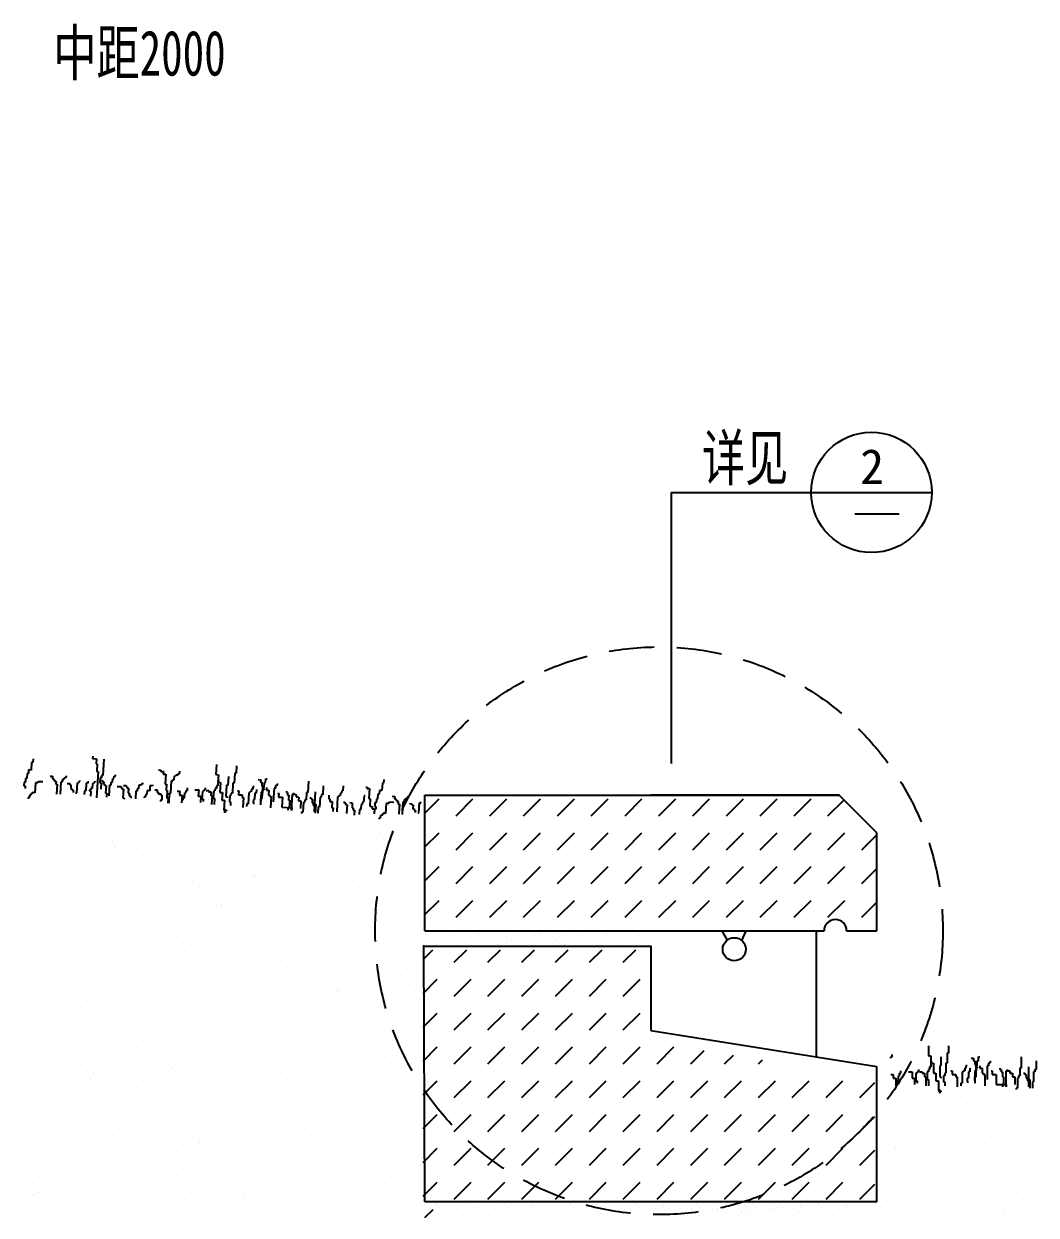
# Model space of a CAD drawing. Extents: x -1852 to 2348, y -1632 to 4031.
# Drawn here: x 686 to 1358, y 3022 to 3813 of the extents above; entities that cross this region are included whole.
import ezdxf

# ---------------------------------------------------------------- set-up
doc = ezdxf.new("R2010")
doc.units = 0
doc.header["$MEASUREMENT"] = 0
doc.linetypes.add('DASHED', pattern=[0.75, 0.5, -0.25])
doc.layers.get('0').update_dxf_attribs({"linetype": 'CONTINUOUS'})
for name, color, linetype in [('LEVEL', 2, 'CONTINUOUS'), ('STAIR', 140, 'CONTINUOUS'), ('TEXT', 41, 'CONTINUOUS'), ('TREE', 3, 'CONTINUOUS')]:
    doc.layers.add(name, color=color, linetype=linetype)
doc.styles.get("Standard").update_dxf_attribs({"font": 'simsun.ttf'})
doc.styles.add('STYLE1', font='simsun.ttf', dxfattribs={"width": 0.7})

msp = doc.modelspace()

# ---------------------------------------------------------------- hatches: boundary and pattern name
at = {"layer": 'STAIR'}
h = msp.add_hatch(dxfattribs=at)
h.set_pattern_fill('DASH', color=256, scale=5, angle=45, style=0)
h.set_pattern_definition([(45, (43315.042, -14740.508), (2e-15, 22.4506403), [15.875, -15.875])])
h.paths.add_polyline_path([(1217.53, 3211.02, -1), (1232.53, 3211.02), (1252.53, 3211.02), (1252.53, 3276.02), (1227.53, 3301.02), (1102.53, 3301.02), (952.53, 3301.02), (952.53, 3211.02)])
h = msp.add_hatch(dxfattribs=at)
h.set_pattern_fill('DASH', color=256, scale=5, angle=45, style=0)
h.set_pattern_definition([(45, (43313.8, -14747.95), (2e-15, 22.4506403), [15.875, -15.875])])
h.paths.add_polyline_path([(1101.28, 3137.46), (1101.28, 3198.51), (951.28, 3198.51), (951.28, 3023.58), (1251.28, 3023.58), (1251.28, 3113.58)])

# ---------------------------------------------------------------- linework, layer by layer
at = {"color": 40, "linetype": 'BYBLOCK'}
for p, q in [((1116.08, 3502), (1116.08, 3322.16)), ((1116.08, 3502), (1289.01, 3502)), ((1212.53, 3127.39), (1212.53, 3211.02))]:
    msp.add_line(p, q, dxfattribs=at)
at = {"layer": 'LEVEL'}
for p, q in [((1237.96, 3488), (1267.43, 3488)), ((952.53, 3301.02), (1227.53, 3301.02)), ((952.53, 3211.02), (952.53, 3301.02)), ((1227.53, 3301.02), (1102.53, 3301.02)), ((1252.53, 3276.02), (1227.53, 3301.02)), ((1252.53, 3211.02), (1252.53, 3276.02)), ((952.53, 3211.02), (1217.53, 3211.02)), ((1153.43, 3204.95), (1149.96, 3210.93)), ((1162.88, 3204.63), (1165.72, 3210.93)), ((1232.53, 3211.02), (1252.53, 3211.02)), ((952.53, 3031.02), (951.7, 3201.6)), ((952.53, 3200.95), (1102.53, 3200.95)), ((1102.59, 3200.98), (1102.53, 3144.9)), ((1102.53, 3144.9), (1252.53, 3121.02)), ((1252.53, 3031.02), (1252.53, 3121.02)), ((1252.53, 3031.02), (952.53, 3031.02))]:
    msp.add_line(p, q, dxfattribs=at)
at = {"layer": 'LEVEL', "linetype": 'DASHED', "ltscale": 60}
msp.add_circle((1107.92, 3211.08), 188.47, dxfattribs=at)
at = {"layer": 'LEVEL'}
msp.add_circle((1157.92, 3198.81), 7.67, dxfattribs=at)
msp.add_arc((1225.03, 3211.02), 7.5, 0, 180, dxfattribs=at)
at = {"layer": 'STAIR', "linetype": 'CONTINUOUS'}
for p, q in [((955.31, 3205.18), (955.31, 3205.18)), ((966.25, 3206.47), (966.25, 3206.47)), ((969.45, 3210.63), (969.45, 3210.63)), ((971.5, 3208.11), (971.5, 3208.11)), ((983.09, 3207.25), (983.09, 3207.25)), ((987.55, 3210), (987.55, 3210)), ((987.97, 3208.33), (987.97, 3208.33)), ((996, 3205.18), (996, 3205.18)), ((1006.94, 3206.47), (1006.94, 3206.47)), ((1009.79, 3205.18), (1009.79, 3205.18)), ((1010.14, 3210.63), (1010.14, 3210.63)), ((1012.19, 3208.11), (1012.19, 3208.11)), ((1020.74, 3206.47), (1020.74, 3206.47)), ((1023.79, 3207.25), (1023.79, 3207.25)), ((1023.93, 3210.63), (1023.93, 3210.63)), ((1025.98, 3208.11), (1025.98, 3208.11)), ((1028.24, 3210), (1028.24, 3210)), ((1028.67, 3208.33), (1028.67, 3208.33)), ((1037.58, 3207.25), (1037.58, 3207.25)), ((1040.14, 3205.18), (1040.14, 3205.18)), ((1042.04, 3210), (1042.04, 3210)), ((1042.46, 3208.33), (1042.46, 3208.33)), ((1051.08, 3206.47), (1051.08, 3206.47)), ((1054.28, 3210.63), (1054.28, 3210.63)), ((1056.33, 3208.11), (1056.33, 3208.11)), ((1067.93, 3207.25), (1067.93, 3207.25)), ((1072.39, 3210), (1072.39, 3210)), ((1072.81, 3208.33), (1072.81, 3208.33)), ((1078.76, 3205.18), (1078.76, 3205.18)), ((1089.71, 3206.47), (1089.71, 3206.47)), ((1092.9, 3210.63), (1092.9, 3210.63)), ((1094.95, 3208.11), (1094.95, 3208.11)), ((960.15, 3202.16), (960.15, 3202.16)), ((982.47, 3201.5), (982.47, 3201.5)), ((1000.84, 3202.16), (1000.84, 3202.16)), ((1014.64, 3202.16), (1014.64, 3202.16)), ((1023.16, 3201.5), (1023.16, 3201.5)), ((1036.96, 3201.5), (1036.96, 3201.5)), ((1044.98, 3202.16), (1044.98, 3202.16)), ((1067.3, 3201.5), (1067.3, 3201.5)), ((1083.61, 3202.16), (1083.61, 3202.16)), ((959.91, 3030.03), (959.91, 3030.03)), ((1006.12, 3030.03), (1006.12, 3030.03)), ((1048.88, 3030.03), (1048.88, 3030.03)), ((1092.34, 3030.03), (1092.34, 3030.03)), ((1133.03, 3030.03), (1133.03, 3030.03)), ((1146.82, 3030.03), (1146.82, 3030.03)), ((1169.89, 3030.03), (1169.89, 3030.03)), ((1183.69, 3030.03), (1183.69, 3030.03)), ((1214.04, 3030.03), (1214.04, 3030.03)), ((1252.66, 3030.03), (1252.66, 3030.03)), ((955.63, 3026.65), (955.63, 3026.65)), ((956.72, 3025.87), (956.72, 3025.87)), ((960.09, 3029.4), (960.09, 3029.4)), ((960.51, 3027.73), (960.51, 3027.73)), ((961.96, 3027.51), (961.96, 3027.51)), ((971.29, 3024.58), (971.29, 3024.58)), ((973.56, 3026.65), (973.56, 3026.65)), ((978.02, 3029.4), (978.02, 3029.4)), ((978.44, 3027.73), (978.44, 3027.73)), ((982.24, 3025.87), (982.24, 3025.87)), ((987.48, 3027.51), (987.48, 3027.51)), ((991.98, 3024.58), (991.98, 3024.58)), ((999.08, 3026.65), (999.08, 3026.65)), ((1002.93, 3025.87), (1002.93, 3025.87)), ((1003.96, 3027.73), (1003.96, 3027.73)), ((1008.17, 3027.51), (1008.17, 3027.51)), ((1019.77, 3026.65), (1019.77, 3026.65)), ((1024.23, 3029.4), (1024.23, 3029.4)), ((1024.65, 3027.73), (1024.65, 3027.73)), ((1034.74, 3024.58), (1034.74, 3024.58)), ((1045.69, 3025.87), (1045.69, 3025.87)), ((1050.94, 3027.51), (1050.94, 3027.51)), ((1062.53, 3026.65), (1062.53, 3026.65)), ((1066.99, 3029.4), (1066.99, 3029.4)), ((1067.41, 3027.73), (1067.41, 3027.73)), ((1078.2, 3024.58), (1078.2, 3024.58)), ((1089.14, 3025.87), (1089.14, 3025.87)), ((1094.39, 3027.51), (1094.39, 3027.51)), ((1105.98, 3026.65), (1105.98, 3026.65)), ((1110.44, 3029.4), (1110.44, 3029.4)), ((1110.86, 3027.73), (1110.86, 3027.73)), ((1118.89, 3024.58), (1118.89, 3024.58)), ((1129.83, 3025.87), (1129.83, 3025.87)), ((1132.68, 3024.58), (1132.68, 3024.58)), ((1135.08, 3027.51), (1135.08, 3027.51)), ((1143.63, 3025.87), (1143.63, 3025.87)), ((1146.67, 3026.65), (1146.67, 3026.65)), ((1148.87, 3027.51), (1148.87, 3027.51)), ((1151.13, 3029.4), (1151.13, 3029.4)), ((1151.56, 3027.73), (1151.56, 3027.73)), ((1160.47, 3026.65), (1160.47, 3026.65)), ((1163.03, 3024.58), (1163.03, 3024.58)), ((1164.93, 3029.4), (1164.93, 3029.4)), ((1165.35, 3027.73), (1165.35, 3027.73)), ((1166.7, 3025.87), (1166.7, 3025.87)), ((1169.55, 3024.58), (1169.55, 3024.58)), ((1171.95, 3027.51), (1171.95, 3027.51)), ((1180.49, 3025.87), (1180.49, 3025.87)), ((1183.54, 3026.65), (1183.54, 3026.65)), ((1185.74, 3027.51), (1185.74, 3027.51)), ((1188, 3029.4), (1188, 3029.4)), ((1188.42, 3027.73), (1188.42, 3027.73)), ((1197.34, 3026.65), (1197.34, 3026.65)), ((1199.9, 3024.58), (1199.9, 3024.58)), ((1201.79, 3029.4), (1201.79, 3029.4)), ((1202.22, 3027.73), (1202.22, 3027.73)), ((1210.84, 3025.87), (1210.84, 3025.87)), ((1216.09, 3027.51), (1216.09, 3027.51)), ((1227.68, 3026.65), (1227.68, 3026.65)), ((1232.14, 3029.4), (1232.14, 3029.4)), ((1232.56, 3027.73), (1232.56, 3027.73)), ((1238.52, 3024.58), (1238.52, 3024.58)), ((1249.46, 3025.87), (1249.46, 3025.87)), ((1254.71, 3027.51), (1254.71, 3027.51))]:
    msp.add_line(p, q, dxfattribs=at)
at = {"layer": 'STAIR'}
msp.add_line((952.53, 3020.68), (957.87, 3026.02), dxfattribs=at)
at = {"layer": 'TEXT', "linetype": 'CONTINUOUS'}
msp.add_circle((1249.01, 3502.17), 40, dxfattribs=at)
at = {"layer": 'TREE', "linetype": 'CONTINUOUS'}
for p, q in [((691.29, 3322.79), (691, 3317.82)), ((692.12, 3322.75), (691.29, 3322.79)), ((692.27, 3325.23), (692.12, 3322.75)), ((731.9, 3327.07), (731.81, 3325.41)), ((731.81, 3325.41), (734.3, 3325.26)), ((734.3, 3325.26), (734.1, 3321.94)), ((739.28, 3324.97), (738.65, 3314.19)), ((688.36, 3315.48), (688.17, 3312.16)), ((689.19, 3315.43), (688.36, 3315.48)), ((689.34, 3317.92), (689.19, 3315.43)), ((691, 3317.82), (689.34, 3317.92)), ((734.1, 3321.94), (734.93, 3321.9)), ((735.47, 3316.87), (734.45, 3299.45)), ((734.93, 3321.9), (734.64, 3316.92)), ((734.64, 3316.92), (735.47, 3316.87)), ((746.95, 3313.7), (747, 3314.53)), ((775.54, 3317.85), (777.2, 3317.75)), ((777.2, 3317.75), (777.15, 3316.92)), ((777.15, 3316.92), (778.81, 3316.82)), ((778.81, 3316.82), (778.71, 3315.16)), ((778.71, 3315.16), (780.37, 3315.06)), ((780.37, 3315.06), (779.98, 3308.43)), ((786.97, 3313.84), (787.02, 3314.67)), ((787.02, 3314.67), (788.68, 3314.58)), ((788.68, 3314.58), (788.73, 3315.41)), ((788.73, 3315.41), (789.56, 3315.36)), ((789.56, 3315.36), (789.66, 3317.02)), ((814.08, 3321.41), (813.69, 3314.77)), ((813.69, 3314.77), (815.36, 3314.67)), ((815.36, 3314.67), (815.06, 3309.7)), ((826.25, 3315.7), (825.86, 3309.06)), ((827.08, 3315.65), (826.25, 3315.7)), ((827.37, 3320.63), (827.08, 3315.65)), ((686.36, 3309.77), (686.21, 3307.28)), ((686.21, 3307.28), (687.04, 3307.23)), ((687.19, 3309.72), (686.36, 3309.77)), ((687.04, 3307.23), (686.95, 3305.57)), ((687.34, 3312.21), (687.19, 3309.72)), ((688.17, 3312.16), (687.34, 3312.21)), ((693.84, 3309.33), (693.45, 3302.69)), ((695.5, 3309.23), (693.84, 3309.33)), ((695.55, 3310.06), (695.5, 3309.23)), ((698.87, 3309.87), (695.55, 3310.06)), ((703.62, 3313.75), (705.28, 3313.65)), ((705.28, 3313.65), (705.18, 3311.99)), ((705.18, 3311.99), (706.01, 3311.94)), ((706.01, 3311.94), (705.96, 3311.11)), ((705.96, 3311.11), (706.79, 3311.06)), ((706.79, 3311.06), (706.74, 3310.24)), ((706.74, 3310.24), (707.57, 3310.19)), ((707.57, 3310.19), (707.48, 3308.53)), ((707.48, 3308.53), (708.31, 3308.48)), ((708.31, 3308.48), (707.92, 3301.84)), ((710.41, 3301.7), (710.9, 3309.99)), ((710.9, 3309.99), (711.73, 3309.94)), ((711.73, 3309.94), (711.82, 3311.6)), ((711.82, 3311.6), (712.65, 3311.55)), ((712.65, 3311.55), (712.7, 3312.38)), ((712.7, 3312.38), (713.53, 3312.33)), ((713.53, 3312.33), (713.58, 3313.16)), ((713.58, 3313.16), (714.41, 3313.11)), ((714.41, 3313.11), (714.46, 3313.94)), ((715, 3308.92), (716.66, 3308.82)), ((716.66, 3308.82), (716.61, 3307.99)), ((716.61, 3307.99), (717.44, 3307.94)), ((717.44, 3307.94), (717.3, 3305.45)), ((721.3, 3302.72), (721.69, 3309.36)), ((721.69, 3309.36), (722.52, 3309.31)), ((722.52, 3309.31), (722.57, 3310.14)), ((722.57, 3310.14), (723.4, 3310.09)), ((723.4, 3310.09), (723.45, 3310.92)), ((727.51, 3309.02), (727.22, 3304.04)), ((728.34, 3308.97), (727.51, 3309.02)), ((728.39, 3309.8), (728.34, 3308.97)), ((729.22, 3309.75), (728.39, 3309.8)), ((731.66, 3308.77), (731.47, 3305.45)), ((732.49, 3308.72), (731.66, 3308.77)), ((732.54, 3309.55), (732.49, 3308.72)), ((733.37, 3309.5), (732.54, 3309.55)), ((733.42, 3310.33), (733.37, 3309.5)), ((736.89, 3312.63), (736.69, 3309.31)), ((736.69, 3309.31), (737.52, 3309.26)), ((737.72, 3312.58), (736.89, 3312.63)), ((737.52, 3309.26), (737.28, 3305.11)), ((737.62, 3310.92), (738.45, 3310.87)), ((737.82, 3314.24), (737.72, 3312.58)), ((738.65, 3314.19), (737.82, 3314.24)), ((738.45, 3310.87), (738.4, 3310.04)), ((738.4, 3310.04), (739.23, 3309.99)), ((739.23, 3309.99), (739.14, 3308.33)), ((739.14, 3308.33), (739.97, 3308.28)), ((739.97, 3308.28), (739.92, 3307.45)), ((739.92, 3307.45), (740.75, 3307.41)), ((740.75, 3307.41), (740.46, 3302.43)), ((742.85, 3300.62), (743.29, 3308.09)), ((743.29, 3308.09), (744.12, 3308.04)), ((744.12, 3308.04), (744.22, 3309.7)), ((744.22, 3309.7), (745.05, 3309.65)), ((745.05, 3309.65), (745.19, 3312.14)), ((745.19, 3312.14), (746.03, 3312.09)), ((746.03, 3312.09), (746.12, 3313.75)), ((746.12, 3313.75), (746.95, 3313.7)), ((748.22, 3306.97), (750.72, 3306.82)), ((750.72, 3306.82), (750.67, 3305.99)), ((752.43, 3307.55), (754.09, 3307.45)), ((754.09, 3307.45), (754.04, 3306.62)), ((754.04, 3306.62), (754.87, 3306.58)), ((762.44, 3307.8), (762.3, 3305.31)), ((764.1, 3307.7), (762.44, 3307.8)), ((764.15, 3308.53), (764.1, 3307.7)), ((764.98, 3308.48), (764.15, 3308.53)), ((765.03, 3309.31), (764.98, 3308.48)), ((769.92, 3307.36), (769.72, 3304.04)), ((771.58, 3307.26), (769.92, 3307.36)), ((771.63, 3308.09), (771.58, 3307.26)), ((779.98, 3308.43), (780.81, 3308.38)), ((780.81, 3308.38), (780.57, 3304.23)), ((783.79, 3302.38), (784.28, 3310.67)), ((784.28, 3310.67), (785.11, 3310.62)), ((785.11, 3310.62), (785.16, 3311.45)), ((785.16, 3311.45), (785.99, 3311.41)), ((785.99, 3311.41), (786.14, 3313.89)), ((786.14, 3313.89), (786.97, 3313.84)), ((814.09, 3307.26), (813.99, 3305.6)), ((814.92, 3307.21), (814.09, 3307.26)), ((815.11, 3310.53), (814.92, 3307.21)), ((815.06, 3309.7), (816.72, 3309.6)), ((815.94, 3310.48), (815.11, 3310.53)), ((816.72, 3309.6), (816.33, 3302.96)), ((820.78, 3307.7), (820.34, 3300.23)), ((821.61, 3307.65), (820.78, 3307.7)), ((821.95, 3313.45), (821.61, 3307.65)), ((825.03, 3309.11), (824.64, 3302.48)), ((825.86, 3309.06), (825.03, 3309.11)), ((838.22, 3306.67), (838.13, 3305.01)), ((839.05, 3306.62), (838.22, 3306.67)), ((841.84, 3311.45), (843.5, 3311.36)), ((843.5, 3311.36), (843.4, 3309.7)), ((843.4, 3309.7), (844.23, 3309.65)), ((844.23, 3309.65), (844.09, 3307.16)), ((844.09, 3307.16), (844.92, 3307.11)), ((844.92, 3307.11), (844.82, 3305.45)), ((845.7, 3306.23), (845.89, 3309.55)), ((845.89, 3309.55), (846.72, 3309.5)), ((846.72, 3309.5), (846.87, 3311.99)), ((846.87, 3311.99), (847.7, 3311.94)), ((853.27, 3307.45), (853.17, 3305.79)), ((854.1, 3307.4), (853.27, 3307.45)), ((854.15, 3308.23), (854.1, 3307.4)), ((854.98, 3308.18), (854.15, 3308.23)), ((875.11, 3310.33), (874.67, 3302.87)), ((884.93, 3307.26), (884.59, 3301.45)), ((898.27, 3307.31), (898.08, 3303.99)), ((924.21, 3309.11), (923.92, 3304.13)), ((925.05, 3309.06), (924.21, 3309.11)), ((925.19, 3311.55), (925.05, 3309.06)), ((689.1, 3299.62), (689.05, 3298.79)), ((689.93, 3299.57), (689.1, 3299.62)), ((690.03, 3301.23), (689.93, 3299.57)), ((690.86, 3301.18), (690.03, 3301.23)), ((690.91, 3302.01), (690.86, 3301.18)), ((691.74, 3301.96), (690.91, 3302.01)), ((691.79, 3302.79), (691.74, 3301.96)), ((693.45, 3302.69), (691.79, 3302.79)), ((717.3, 3305.45), (718.13, 3305.4)), ((718.13, 3305.4), (718.08, 3304.58)), ((718.08, 3304.58), (718.91, 3304.53)), ((718.91, 3304.53), (718.81, 3302.87)), ((720.47, 3302.77), (721.3, 3302.72)), ((726.39, 3304.09), (726.24, 3301.6)), ((727.22, 3304.04), (726.39, 3304.09)), ((729.76, 3304.72), (729.71, 3303.89)), ((729.71, 3303.89), (730.54, 3303.84)), ((730.59, 3304.67), (729.76, 3304.72)), ((730.54, 3303.84), (730.34, 3300.53)), ((730.64, 3305.5), (730.59, 3304.67)), ((731.47, 3305.45), (730.64, 3305.5)), ((740.46, 3302.43), (741.29, 3302.38)), ((741.29, 3302.38), (741.14, 3299.89)), ((750.67, 3305.99), (751.5, 3305.94)), ((751.5, 3305.94), (751.45, 3305.11)), ((751.45, 3305.11), (752.28, 3305.06)), ((752.28, 3305.06), (751.94, 3299.26)), ((751.94, 3299.26), (752.77, 3299.21)), ((752.77, 3299.21), (752.72, 3298.38)), ((754.87, 3306.58), (754.82, 3305.75)), ((754.82, 3305.75), (755.65, 3305.7)), ((755.65, 3305.7), (755.46, 3302.38)), ((755.46, 3302.38), (756.29, 3302.33)), ((756.29, 3302.33), (756.19, 3300.67)), ((756.19, 3300.67), (757.02, 3300.62)), ((757.02, 3300.62), (756.97, 3299.79)), ((756.97, 3299.79), (757.8, 3299.74)), ((760.54, 3303.75), (760.25, 3298.77)), ((761.37, 3303.7), (760.54, 3303.75)), ((761.47, 3305.36), (761.37, 3303.7)), ((762.3, 3305.31), (761.47, 3305.36)), ((766.16, 3300.09), (766.11, 3299.26)), ((766.99, 3300.04), (766.16, 3300.09)), ((767.09, 3301.7), (766.99, 3300.04)), ((767.92, 3301.65), (767.09, 3301.7)), ((768.06, 3304.14), (767.92, 3301.65)), ((769.72, 3304.04), (768.06, 3304.14)), ((773.09, 3304.67), (774.76, 3304.57)), ((774.76, 3304.57), (774.66, 3302.92)), ((774.66, 3302.92), (775.49, 3302.87)), ((775.49, 3302.87), (775.44, 3302.04)), ((775.44, 3302.04), (777.1, 3301.94)), ((777.1, 3301.94), (777.05, 3301.11)), ((777.05, 3301.11), (777.88, 3301.06)), ((777.88, 3301.06), (777.69, 3297.74)), ((780.57, 3304.23), (781.4, 3304.18)), ((781.4, 3304.18), (781.11, 3299.21)), ((781.11, 3299.21), (781.94, 3299.16)), ((781.94, 3299.16), (781.74, 3295.84)), ((782.57, 3295.79), (782.96, 3302.43)), ((782.96, 3302.43), (783.79, 3302.38)), ((788.05, 3303.79), (789.71, 3303.7)), ((789.71, 3303.7), (789.56, 3301.21)), ((789.56, 3301.21), (791.22, 3301.11)), ((791.22, 3301.11), (790.93, 3296.13)), ((791.86, 3297.74), (791.95, 3299.4)), ((791.95, 3299.4), (792.78, 3299.35)), ((792.78, 3299.35), (792.98, 3302.67)), ((792.98, 3302.67), (793.81, 3302.62)), ((793.81, 3302.62), (793.91, 3304.28)), ((793.91, 3304.28), (794.74, 3304.23)), ((794.74, 3304.23), (794.84, 3305.89)), ((799.77, 3304.77), (802.26, 3304.62)), ((802.26, 3304.62), (802.02, 3300.48)), ((802.02, 3300.48), (803.68, 3300.38)), ((803.68, 3300.38), (803.44, 3296.23)), ((804.71, 3303.65), (804.41, 3298.67)), ((804.41, 3298.67), (805.24, 3298.62)), ((805.54, 3303.6), (804.71, 3303.65)), ((805.59, 3304.43), (805.54, 3303.6)), ((806.42, 3304.38), (805.59, 3304.43)), ((806.51, 3306.04), (806.42, 3304.38)), ((807.25, 3304.33), (808.91, 3304.23)), ((808.91, 3304.23), (808.86, 3303.4)), ((808.86, 3303.4), (810.52, 3303.31)), ((810.52, 3303.31), (810.37, 3300.82)), ((810.37, 3300.82), (811.2, 3300.77)), ((811.2, 3300.77), (810.86, 3294.96)), ((812.23, 3304.04), (811.94, 3299.06)), ((811.94, 3299.06), (812.77, 3299.01)), ((813.06, 3303.99), (812.23, 3304.04)), ((812.77, 3299.01), (812.53, 3294.87)), ((813.16, 3305.65), (813.06, 3303.99)), ((813.99, 3305.6), (813.16, 3305.65)), ((816.33, 3302.96), (818, 3302.87)), ((818, 3302.87), (817.7, 3297.89)), ((820.34, 3300.23), (821.17, 3300.18)), ((821.17, 3300.18), (821.12, 3299.35)), ((822.88, 3300.92), (822.64, 3296.77)), ((823.71, 3300.87), (822.88, 3300.92)), ((823.81, 3302.53), (823.71, 3300.87)), ((824.64, 3302.48), (823.81, 3302.53)), ((828.06, 3303.94), (828.89, 3303.89)), ((828.89, 3303.89), (828.75, 3301.4)), ((828.75, 3301.4), (831.24, 3301.26)), ((831.24, 3301.26), (831.14, 3299.6)), ((831.14, 3299.6), (831.97, 3299.55)), ((831.97, 3299.55), (831.58, 3292.91)), ((835.49, 3302.67), (835.05, 3295.21)), ((836.32, 3302.62), (835.49, 3302.67)), ((836.37, 3303.45), (836.32, 3302.62)), ((837.2, 3303.4), (836.37, 3303.45)), ((837.29, 3305.06), (837.2, 3303.4)), ((838.13, 3305.01), (837.29, 3305.06)), ((839.64, 3302.43), (839.4, 3298.28)), ((840.47, 3302.38), (839.64, 3302.43)), ((840.62, 3304.87), (840.47, 3302.38)), ((843.84, 3303.01), (843.36, 3294.72)), ((843.45, 3296.38), (843.6, 3298.87)), ((843.6, 3298.87), (844.43, 3298.82)), ((844.67, 3302.96), (843.84, 3303.01)), ((844.43, 3298.82), (844.87, 3306.28)), ((844.77, 3304.62), (844.67, 3302.96)), ((845.6, 3304.57), (844.77, 3304.62)), ((844.82, 3305.45), (845.65, 3305.4)), ((844.87, 3306.28), (845.7, 3306.23)), ((845.65, 3305.4), (845.6, 3304.57)), ((847.36, 3306.14), (847.26, 3304.48)), ((847.26, 3304.48), (848.92, 3304.38)), ((848.92, 3304.38), (848.73, 3301.06)), ((848.73, 3301.06), (849.56, 3301.01)), ((849.56, 3301.01), (849.51, 3300.18)), ((849.51, 3300.18), (850.34, 3300.13)), ((850.34, 3300.13), (849.9, 3292.67)), ((852.34, 3305.84), (851.81, 3296.72)), ((853.17, 3305.79), (852.34, 3305.84)), ((854.64, 3302.38), (855.47, 3302.33)), ((855.47, 3302.33), (855.32, 3299.84)), ((855.32, 3299.84), (857.82, 3299.7)), ((857.82, 3299.7), (857.43, 3293.06)), ((860.55, 3303.7), (860.5, 3302.87)), ((860.5, 3302.87), (861.33, 3302.82)), ((861.33, 3302.82), (861.24, 3301.16)), ((861.24, 3301.16), (862.07, 3301.11)), ((862.07, 3301.11), (861.87, 3297.79)), ((863.97, 3291.01), (864.61, 3301.79)), ((864.61, 3301.79), (865.44, 3301.74)), ((865.44, 3301.74), (865.49, 3302.57)), ((865.44, 3301.74), (867.1, 3301.65)), ((867.1, 3301.65), (867, 3299.99)), ((867, 3299.99), (868.66, 3299.89)), ((868.66, 3299.89), (868.52, 3297.4)), ((873.84, 3302.92), (873.55, 3297.94)), ((874.67, 3302.87), (873.84, 3302.92)), ((876.14, 3299.45), (876.97, 3299.4)), ((876.97, 3299.4), (876.92, 3298.57)), ((879.7, 3303.4), (879.22, 3295.11)), ((882.83, 3299.89), (882.44, 3293.25)), ((883.66, 3299.84), (882.83, 3299.89)), ((883.76, 3301.5), (883.66, 3299.84)), ((884.59, 3301.45), (883.76, 3301.5)), ((888.74, 3301.21), (888.6, 3298.72)), ((888.6, 3298.72), (889.43, 3298.67)), ((889.43, 3298.67), (889.33, 3297.01)), ((894.51, 3300.04), (893.92, 3290.08)), ((895.34, 3299.99), (894.51, 3300.04)), ((895.39, 3300.82), (895.34, 3299.99)), ((896.22, 3300.77), (895.39, 3300.82)), ((896.32, 3302.43), (896.22, 3300.77)), ((897.15, 3302.38), (896.32, 3302.43)), ((897.24, 3304.04), (897.15, 3302.38)), ((898.08, 3303.99), (897.24, 3304.04)), ((912.05, 3300.67), (911.81, 3296.52)), ((912.88, 3300.62), (912.05, 3300.67)), ((913.22, 3306.43), (914.05, 3306.38)), ((914.05, 3306.38), (914, 3305.55)), ((914, 3305.55), (915.66, 3305.45)), ((915.66, 3305.45), (915.27, 3298.82)), ((915.27, 3298.82), (916.11, 3298.77)), ((916.11, 3298.77), (915.81, 3293.79)), ((921.28, 3301.79), (921.09, 3298.47)), ((922.11, 3301.74), (921.28, 3301.79)), ((922.26, 3304.23), (922.11, 3301.74)), ((923.92, 3304.13), (922.26, 3304.23)), ((930.81, 3300.4), (932.47, 3300.3)), ((932.47, 3300.3), (932.37, 3298.64)), ((939.85, 3298.2), (939.9, 3299.03)), ((939.9, 3299.03), (940.73, 3298.99)), ((940.73, 3298.99), (940.78, 3299.81)), ((940.78, 3299.81), (941.61, 3299.77)), ((941.61, 3299.77), (941.66, 3300.6)), ((733.44, 3296.6), (733.44, 3296.6)), ((757.59, 3292.06), (757.59, 3292.06)), ((776.86, 3297.79), (776.81, 3296.96)), ((777.69, 3297.74), (776.86, 3297.79)), ((784.5, 3293.35), (784.5, 3293.35)), ((805.24, 3298.62), (805.15, 3296.96)), ((817.7, 3297.89), (819.36, 3297.79)), ((819.36, 3297.79), (818.97, 3291.16)), ((818.97, 3291.16), (820.64, 3291.06)), ((819.71, 3289.45), (819.85, 3291.94)), ((820.64, 3291.06), (820.59, 3290.23)), ((822.64, 3296.77), (823.47, 3296.72)), ((823.47, 3296.72), (823.32, 3294.23)), ((834.22, 3295.26), (834.12, 3293.6)), ((835.05, 3295.21), (834.22, 3295.26)), ((838.57, 3298.33), (838.42, 3295.84)), ((838.42, 3295.84), (839.25, 3295.79)), ((839.4, 3298.28), (838.57, 3298.33)), ((857.43, 3293.06), (864.07, 3292.67)), ((861.58, 3292.82), (861.48, 3291.16)), ((862.41, 3292.77), (861.58, 3292.82)), ((861.87, 3297.79), (862.7, 3297.74)), ((862.7, 3297.74), (862.41, 3292.77)), ((864.07, 3292.67), (863.97, 3291.01)), ((868.52, 3297.4), (870.18, 3297.3)), ((870.18, 3297.3), (869.89, 3292.33)), ((871.79, 3296.38), (871.4, 3289.74)), ((872.62, 3296.33), (871.79, 3296.38)), ((872.72, 3297.99), (872.62, 3296.33)), ((873.55, 3297.94), (872.72, 3297.99)), ((876.92, 3298.57), (877.75, 3298.52)), ((877.75, 3298.52), (877.6, 3296.04)), ((877.6, 3296.04), (878.44, 3295.99)), ((878.44, 3295.99), (878.34, 3294.33)), ((878.34, 3294.33), (879.17, 3294.28)), ((879.17, 3294.28), (878.92, 3290.13)), ((879.22, 3295.11), (880.05, 3295.06)), ((880.05, 3295.06), (879.71, 3289.25)), ((881.61, 3293.3), (881.37, 3289.16)), ((882.44, 3293.25), (881.61, 3293.3)), ((889.33, 3297.01), (890.99, 3296.91)), ((890.99, 3296.91), (890.75, 3292.77)), ((890.75, 3292.77), (891.58, 3292.72)), ((891.58, 3292.72), (891.43, 3290.23)), ((898.47, 3296.47), (899.3, 3296.43)), ((899.3, 3296.43), (899.25, 3295.6)), ((899.25, 3295.6), (900.08, 3295.55)), ((900.08, 3295.55), (900.03, 3294.72)), ((900.03, 3294.72), (900.86, 3294.67)), ((900.86, 3294.67), (900.52, 3288.86)), ((902.62, 3296.23), (904.28, 3296.13)), ((904.28, 3296.13), (904.09, 3292.82)), ((904.09, 3292.82), (904.92, 3292.77)), ((904.92, 3292.77), (904.82, 3291.11)), ((904.82, 3291.11), (905.65, 3291.06)), ((905.65, 3291.06), (905.46, 3287.74)), ((909.02, 3291.69), (908.83, 3288.38)), ((909.85, 3291.64), (909.02, 3291.69)), ((910.05, 3294.96), (909.85, 3291.64)), ((910.88, 3294.91), (910.05, 3294.96)), ((910.98, 3296.57), (910.88, 3294.91)), ((911.81, 3296.52), (910.98, 3296.57)), ((915.81, 3293.79), (917.47, 3293.69)), ((917.47, 3293.69), (917.38, 3292.03)), ((917.38, 3292.03), (919.04, 3291.94)), ((919.04, 3291.94), (918.84, 3288.62)), ((919.28, 3296.08), (919.14, 3293.6)), ((919.14, 3293.6), (919.97, 3293.55)), ((920.11, 3296.04), (919.28, 3296.08)), ((919.97, 3293.55), (919.87, 3291.89)), ((920.26, 3298.52), (920.11, 3296.04)), ((921.09, 3298.47), (920.26, 3298.52)), ((926.76, 3295.64), (926.37, 3289.01)), ((928.42, 3295.55), (926.76, 3295.64)), ((928.47, 3296.38), (928.42, 3295.55)), ((931.79, 3296.18), (928.47, 3296.38)), ((932.37, 3298.64), (933.2, 3298.6)), ((933.2, 3298.6), (933.15, 3297.77)), ((933.15, 3297.77), (933.99, 3297.72)), ((933.99, 3297.72), (933.94, 3296.89)), ((933.94, 3296.89), (934.77, 3296.84)), ((934.77, 3296.84), (934.67, 3295.18)), ((934.67, 3295.18), (935.5, 3295.13)), ((935.5, 3295.13), (935.11, 3288.5)), ((937.6, 3288.35), (938.09, 3296.64)), ((938.09, 3296.64), (938.92, 3296.59)), ((938.92, 3296.59), (939.02, 3298.25)), ((939.02, 3298.25), (939.85, 3298.2)), ((942.19, 3295.57), (943.86, 3295.47)), ((943.86, 3295.47), (943.81, 3294.64)), ((943.81, 3294.64), (944.64, 3294.59)), ((944.64, 3294.59), (944.49, 3292.11)), ((944.49, 3292.11), (945.32, 3292.06)), ((945.32, 3292.06), (945.27, 3291.23)), ((945.27, 3291.23), (946.1, 3291.18)), ((946.1, 3291.18), (946.01, 3289.52)), ((948.5, 3289.37), (948.89, 3296.01)), ((948.89, 3296.01), (949.72, 3295.96)), ((949.72, 3295.96), (949.77, 3296.79)), ((761.07, 3288.47), (761.07, 3288.47)), ((798.27, 3285.62), (798.27, 3285.62)), ((819.76, 3290.28), (819.71, 3289.45)), ((820.59, 3290.23), (819.76, 3290.28)), ((825.6, 3287.59), (825.6, 3287.59)), ((836.07, 3288.35), (836.07, 3288.35)), ((838.56, 3285.53), (838.56, 3285.53)), ((852.43, 3289.53), (852.43, 3289.53)), ((870.57, 3289.79), (870.52, 3288.96)), ((871.4, 3289.74), (870.57, 3289.79)), ((922.02, 3285.94), (921.97, 3285.11)), ((922.85, 3285.89), (922.02, 3285.94)), ((922.95, 3287.55), (922.85, 3285.89)), ((923.78, 3287.5), (922.95, 3287.55)), ((923.83, 3288.33), (923.78, 3287.5)), ((924.66, 3288.28), (923.83, 3288.33)), ((924.71, 3289.11), (924.66, 3288.28)), ((926.37, 3289.01), (924.71, 3289.11)), ((947.67, 3289.42), (948.5, 3289.37)), ((782.69, 3275.2), (782.69, 3275.2)), ((918.41, 3280.15), (918.41, 3280.15)), ((922.89, 3275.56), (922.89, 3275.56)), ((728.86, 3268.11), (728.86, 3268.11)), ((737.68, 3272.32), (737.68, 3272.32)), ((745.12, 3270.25), (745.12, 3270.25)), ((772.28, 3273.83), (772.28, 3273.83)), ((799.96, 3272.43), (799.96, 3272.43)), ((808.39, 3267.06), (808.39, 3267.06)), ((862.24, 3272.54), (862.24, 3272.54)), ((870.67, 3267.17), (870.67, 3267.17)), ((918.17, 3268.12), (918.17, 3268.12)), ((924.52, 3272.66), (924.52, 3272.66)), ((932.96, 3267.28), (932.96, 3267.28)), ((691.28, 3263.17), (691.28, 3263.17)), ((697.85, 3263.84), (697.85, 3263.84)), ((701.53, 3260.46), (701.53, 3260.46)), ((706.62, 3263.8), (706.62, 3263.8)), ((718.45, 3266.74), (718.45, 3266.74)), ((746.11, 3266.94), (746.11, 3266.94)), ((760.64, 3265.75), (760.64, 3265.75)), ((779.06, 3262.07), (779.06, 3262.07)), ((812.99, 3266.42), (812.99, 3266.42)), ((859.09, 3261.38), (859.09, 3261.38)), ((864.15, 3266.17), (864.15, 3266.17)), ((940.29, 3259.61), (940.29, 3259.61)), ((862.77, 3258), (862.77, 3258)), ((714.19, 3247.49), (714.19, 3247.49)), ((718.93, 3244.52), (718.93, 3244.52)), ((734.85, 3245.96), (734.85, 3245.96)), ((776.47, 3247.6), (776.47, 3247.6)), ((786.01, 3245.72), (786.01, 3245.72)), ((798.96, 3243.83), (798.96, 3243.83)), ((838.75, 3247.71), (838.75, 3247.71)), ((840.03, 3247.67), (840.03, 3247.67)), ((892.38, 3248.33), (892.38, 3248.33)), ((901.04, 3247.83), (901.04, 3247.83)), ((943.55, 3248.09), (943.55, 3248.09)), ((802.65, 3240.45), (802.65, 3240.45)), ((880.17, 3242.06), (880.17, 3242.06)), ((898.39, 3238.65), (898.39, 3238.65)), ((908.8, 3240.02), (908.8, 3240.02)), ((925.06, 3242.16), (925.06, 3242.16)), ((814.25, 3227.88), (814.25, 3227.88)), ((817.39, 3227.99), (817.39, 3227.99)), ((844.56, 3231.56), (844.56, 3231.56)), ((854.97, 3232.93), (854.97, 3232.93)), ((865.41, 3227.64), (865.41, 3227.64)), ((871.23, 3235.07), (871.23, 3235.07)), ((919.43, 3229.58), (919.43, 3229.58)), ((691.55, 3222.12), (691.55, 3222.12)), ((707.88, 3225.27), (707.88, 3225.27)), ((738.84, 3226.27), (738.84, 3226.27)), ((742.53, 3222.9), (742.53, 3222.9)), ((753.83, 3222.23), (753.83, 3222.23)), ((761.9, 3227.21), (761.9, 3227.21)), ((763.56, 3220.9), (763.56, 3220.9)), ((790.72, 3224.47), (790.72, 3224.47)), ((801.13, 3225.85), (801.13, 3225.85)), ((816.11, 3222.35), (816.11, 3222.35)), ((820.05, 3224.51), (820.05, 3224.51)), ((878.39, 3222.46), (878.39, 3222.46)), ((900.08, 3223.82), (900.08, 3223.82)), ((903.76, 3220.44), (903.76, 3220.44)), ((940.68, 3222.57), (940.68, 3222.57)), ((693.46, 3211.67), (693.46, 3211.67)), ((699.98, 3216.75), (699.98, 3216.75)), ((709.72, 3213.81), (709.72, 3213.81)), ((736.89, 3217.39), (736.89, 3217.39)), ((747.3, 3218.76), (747.3, 3218.76)), ((762.26, 3216.86), (762.26, 3216.86)), ((824.54, 3216.98), (824.54, 3216.98)), ((886.83, 3217.09), (886.83, 3217.09)), ((949.11, 3217.2), (949.11, 3217.2)), ((736.11, 3207.43), (736.11, 3207.43)), ((759.93, 3206.95), (759.93, 3206.95)), ((787.27, 3207.18), (787.27, 3207.18)), ((839.96, 3206.27), (839.96, 3206.27)), ((841.29, 3209.13), (841.29, 3209.13)), ((893.64, 3209.8), (893.64, 3209.8)), ((921.16, 3204.5), (921.16, 3204.5)), ((944.81, 3209.55), (944.81, 3209.55)), ((730.34, 3197.41), (730.34, 3197.41)), ((792.62, 3197.52), (792.62, 3197.52)), ((843.64, 3202.89), (843.64, 3202.89)), ((854.91, 3197.63), (854.91, 3197.63)), ((917.19, 3197.75), (917.19, 3197.75)), ((699.8, 3189.4), (699.8, 3189.4)), ((763.16, 3188.68), (763.16, 3188.68)), ((779.83, 3188.71), (779.83, 3188.71)), ((815.51, 3189.34), (815.51, 3189.34)), ((866.67, 3189.1), (866.67, 3189.1)), ((916.83, 3189.29), (916.83, 3189.29)), ((920.69, 3191.05), (920.69, 3191.05)), ((927.24, 3190.67), (927.24, 3190.67)), ((943.5, 3192.81), (943.5, 3192.81)), ((709.14, 3186.73), (709.14, 3186.73)), ((783.52, 3185.33), (783.52, 3185.33)), ((861.04, 3186.94), (861.04, 3186.94)), ((863, 3182.21), (863, 3182.21)), ((873.41, 3183.58), (873.41, 3183.58)), ((889.67, 3185.72), (889.67, 3185.72)), ((941.07, 3186.26), (941.07, 3186.26)), ((944.76, 3182.88), (944.76, 3182.88)), ((769.98, 3172.15), (769.98, 3172.15)), ((809.16, 3175.12), (809.16, 3175.12)), ((819.57, 3176.49), (819.57, 3176.49)), ((832.26, 3172.27), (832.26, 3172.27)), ((835.83, 3178.63), (835.83, 3178.63)), ((894.55, 3172.38), (894.55, 3172.38)), ((707.7, 3172.04), (707.7, 3172.04)), ((716.13, 3166.67), (716.13, 3166.67)), ((719.71, 3171.16), (719.71, 3171.16)), ((723.4, 3167.78), (723.4, 3167.78)), ((728.16, 3164.46), (728.16, 3164.46)), ((737.37, 3168.89), (737.37, 3168.89)), ((755.33, 3168.03), (755.33, 3168.03)), ((765.74, 3169.4), (765.74, 3169.4)), ((778.41, 3166.78), (778.41, 3166.78)), ((782, 3171.54), (782, 3171.54)), ((788.53, 3168.65), (788.53, 3168.65)), ((800.92, 3169.39), (800.92, 3169.39)), ((840.7, 3166.89), (840.7, 3166.89)), ((842.55, 3170.59), (842.55, 3170.59)), ((880.95, 3168.7), (880.95, 3168.7)), ((884.63, 3165.32), (884.63, 3165.32)), ((894.9, 3171.26), (894.9, 3171.26)), ((902.98, 3167.01), (902.98, 3167.01)), ((946.07, 3171.02), (946.07, 3171.02)), ((701.49, 3160.94), (701.49, 3160.94)), ((711.9, 3162.31), (711.9, 3162.31)), ((740.8, 3151.84), (740.8, 3151.84)), ((764.42, 3150.14), (764.42, 3150.14)), ((816.77, 3150.81), (816.77, 3150.81)), ((820.83, 3151.15), (820.83, 3151.15)), ((867.93, 3150.56), (867.93, 3150.56)), ((902.03, 3149.38), (902.03, 3149.38)), ((921.95, 3152.51), (921.95, 3152.51)), ((710.4, 3148.19), (710.4, 3148.19)), ((746.49, 3147.32), (746.49, 3147.32)), ((808.78, 3147.44), (808.78, 3147.44)), ((824.51, 3147.77), (824.51, 3147.77)), ((871.06, 3147.55), (871.06, 3147.55)), ((933.34, 3147.66), (933.34, 3147.66)), ((945.68, 3141.31), (945.68, 3141.31)), ((760.7, 3133.6), (760.7, 3133.6)), ((881.44, 3132.85), (881.44, 3132.85)), ((891.85, 3134.22), (891.85, 3134.22)), ((896.16, 3132.72), (896.16, 3132.72)), ((908.11, 3136.36), (908.11, 3136.36)), ((935.27, 3139.94), (935.27, 3139.94)), ((1286.81, 3134.78), (1286.81, 3128.14)), ((1300.12, 3134.78), (1300.12, 3129.8)), ((686.28, 3129.69), (686.28, 3129.69)), ((738.63, 3130.36), (738.63, 3130.36)), ((764.39, 3130.22), (764.39, 3130.22)), ((789.79, 3130.11), (789.79, 3130.11)), ((827.6, 3125.76), (827.6, 3125.76)), ((838.01, 3127.13), (838.01, 3127.13)), ((843.81, 3132.06), (843.81, 3132.06)), ((921.94, 3131.14), (921.94, 3131.14)), ((925.63, 3127.76), (925.63, 3127.76)), ((947.33, 3132.48), (947.33, 3132.48)), ((1261.85, 3127.31), (1262.68, 3127.31)), ((1261.85, 3126.48), (1261.85, 3127.31)), ((1262.68, 3127.31), (1262.68, 3128.97)), ((1286.81, 3128.14), (1288.48, 3128.14)), ((1288.48, 3128.14), (1288.48, 3123.15)), ((1295.13, 3127.31), (1295.13, 3121.49)), ((1299.29, 3129.8), (1299.29, 3123.15)), ((1300.12, 3129.8), (1299.29, 3129.8)), ((1315.1, 3126.48), (1316.77, 3126.48)), ((1316.77, 3126.48), (1316.77, 3124.81)), ((1316.77, 3124.81), (1317.6, 3124.81)), ((1317.6, 3124.81), (1317.6, 3122.32)), ((1319.26, 3124.81), (1320.09, 3124.81)), ((1319.26, 3121.49), (1319.26, 3124.81)), ((1320.09, 3127.31), (1320.93, 3127.31)), ((1320.09, 3124.81), (1320.09, 3127.31)), ((1348.38, 3127.31), (1348.38, 3119.83)), ((1358.37, 3124.81), (1358.37, 3119)), ((723.85, 3121.96), (723.85, 3121.96)), ((773.77, 3118.68), (773.77, 3118.68)), ((784.18, 3120.05), (784.18, 3120.05)), ((786.13, 3122.07), (786.13, 3122.07)), ((800.44, 3122.19), (800.44, 3122.19)), ((848.42, 3122.18), (848.42, 3122.18)), ((856.85, 3116.81), (856.85, 3116.81)), ((910.7, 3122.3), (910.7, 3122.3)), ((919.13, 3116.92), (919.13, 3116.92)), ((1268.51, 3116.51), (1268.51, 3118.17)), ((1273.5, 3117.34), (1276, 3117.34)), ((1276, 3117.34), (1276, 3113.18)), ((1279.32, 3117.34), (1279.32, 3116.51)), ((1280.16, 3117.34), (1279.32, 3117.34)), ((1280.16, 3119), (1280.16, 3117.34)), ((1280.99, 3117.34), (1282.65, 3117.34)), ((1282.65, 3117.34), (1282.65, 3116.51)), ((1285.98, 3117.34), (1285.98, 3112.35)), ((1286.81, 3117.34), (1285.98, 3117.34)), ((1286.81, 3119), (1286.81, 3117.34)), ((1287.64, 3119), (1286.81, 3119)), ((1287.64, 3120.66), (1287.64, 3119)), ((1288.48, 3120.66), (1287.64, 3120.66)), ((1288.48, 3123.98), (1288.48, 3120.66)), ((1289.31, 3123.98), (1288.48, 3123.98)), ((1288.48, 3123.15), (1290.14, 3123.15)), ((1290.14, 3123.15), (1290.14, 3116.51)), ((1294.3, 3121.49), (1294.3, 3114.01)), ((1295.13, 3121.49), (1294.3, 3121.49)), ((1298.46, 3123.15), (1298.46, 3116.51)), ((1299.29, 3123.15), (1298.46, 3123.15)), ((1301.79, 3118.17), (1302.62, 3118.17)), ((1302.62, 3118.17), (1302.62, 3115.67)), ((1309.28, 3117.34), (1309.28, 3109.86)), ((1310.11, 3117.34), (1309.28, 3117.34)), ((1310.11, 3118.17), (1310.11, 3117.34)), ((1310.94, 3118.17), (1310.11, 3118.17)), ((1310.94, 3119.83), (1310.94, 3118.17)), ((1311.77, 3119.83), (1310.94, 3119.83)), ((1311.77, 3121.49), (1311.77, 3119.83)), ((1312.6, 3121.49), (1311.77, 3121.49)), ((1313.44, 3117.34), (1313.44, 3113.18)), ((1314.27, 3117.34), (1313.44, 3117.34)), ((1314.27, 3119.83), (1314.27, 3117.34)), ((1317.6, 3122.32), (1318.43, 3122.32)), ((1317.6, 3118.17), (1317.6, 3109.86)), ((1318.43, 3118.17), (1317.6, 3118.17)), ((1318.43, 3122.32), (1318.43, 3120.66)), ((1318.43, 3121.49), (1319.26, 3121.49)), ((1318.43, 3114.01), (1318.43, 3121.49)), ((1318.43, 3120.66), (1319.26, 3120.66)), ((1318.43, 3119.83), (1318.43, 3118.17)), ((1319.26, 3119.83), (1318.43, 3119.83)), ((1319.26, 3120.66), (1319.26, 3119.83)), ((1320.93, 3121.49), (1320.93, 3119.83)), ((1320.93, 3119.83), (1322.59, 3119.83)), ((1322.59, 3119.83), (1322.59, 3116.51)), ((1325.92, 3121.49), (1325.92, 3112.35)), ((1326.75, 3121.49), (1325.92, 3121.49)), ((1326.75, 3123.15), (1326.75, 3121.49)), ((1327.58, 3123.15), (1326.75, 3123.15)), ((1327.58, 3123.98), (1327.58, 3123.15)), ((1328.41, 3123.98), (1327.58, 3123.98)), ((1328.41, 3118.17), (1329.25, 3118.17)), ((1329.25, 3118.17), (1329.25, 3115.67)), ((1334.24, 3119.83), (1334.24, 3119)), ((1334.24, 3119), (1335.07, 3119)), ((1335.07, 3119), (1335.07, 3117.34)), ((1335.07, 3117.34), (1335.9, 3117.34)), ((1335.9, 3117.34), (1335.9, 3114.01)), ((1338.4, 3118.17), (1339.23, 3118.17)), ((1338.4, 3107.37), (1338.4, 3118.17)), ((1339.23, 3118.17), (1339.23, 3119)), ((1339.23, 3118.17), (1340.89, 3118.17)), ((1340.89, 3118.17), (1340.89, 3116.51)), ((1347.55, 3119.83), (1347.55, 3114.84)), ((1348.38, 3119.83), (1347.55, 3119.83)), ((1353.37, 3120.66), (1353.37, 3112.35)), ((1356.7, 3117.34), (1356.7, 3110.69)), ((1357.54, 3117.34), (1356.7, 3117.34)), ((1357.54, 3119), (1357.54, 3117.34)), ((1358.37, 3119), (1357.54, 3119)), ((700.58, 3116.04), (700.58, 3116.04)), ((704.27, 3112.66), (704.27, 3112.66)), ((711.66, 3109.66), (711.66, 3109.66)), ((719.93, 3111.59), (719.93, 3111.59)), ((730.34, 3112.96), (730.34, 3112.96)), ((732.28, 3116.58), (732.28, 3116.58)), ((746.6, 3115.1), (746.6, 3115.1)), ((765.68, 3111.6), (765.68, 3111.6)), ((781.79, 3114.27), (781.79, 3114.27)), ((794.57, 3116.7), (794.57, 3116.7)), ((818.03, 3112.27), (818.03, 3112.27)), ((861.82, 3113.59), (861.82, 3113.59)), ((865.5, 3110.21), (865.5, 3110.21)), ((869.19, 3112.03), (869.19, 3112.03)), ((923.21, 3113.97), (923.21, 3113.97)), ((943.03, 3111.82), (943.03, 3111.82)), ((1261.85, 3115.67), (1263.51, 3115.67)), ((1263.51, 3115.67), (1263.51, 3113.18)), ((1263.51, 3113.18), (1265.18, 3113.18)), ((1265.18, 3113.18), (1265.18, 3108.2)), ((1266.01, 3111.52), (1266.84, 3111.52)), ((1266.01, 3109.86), (1266.01, 3111.52)), ((1266.84, 3114.84), (1267.67, 3114.84)), ((1266.84, 3111.52), (1266.84, 3114.84)), ((1267.67, 3116.51), (1268.51, 3116.51)), ((1267.67, 3114.84), (1267.67, 3116.51)), ((1276, 3113.18), (1277.66, 3113.18)), ((1277.66, 3113.18), (1277.66, 3109.03)), ((1278.49, 3116.51), (1278.49, 3111.52)), ((1279.32, 3116.51), (1278.49, 3116.51)), ((1278.49, 3111.52), (1279.32, 3111.52)), ((1279.32, 3111.52), (1279.32, 3109.86)), ((1282.65, 3116.51), (1284.32, 3116.51)), ((1284.32, 3116.51), (1284.32, 3114.01)), ((1284.32, 3114.01), (1285.15, 3114.01)), ((1285.15, 3114.01), (1285.15, 3108.2)), ((1285.98, 3112.35), (1286.81, 3112.35)), ((1286.81, 3112.35), (1286.81, 3108.2)), ((1290.14, 3116.51), (1291.8, 3116.51)), ((1291.8, 3116.51), (1291.8, 3111.52)), ((1291.8, 3111.52), (1293.47, 3111.52)), ((1293.47, 3111.52), (1293.47, 3104.87)), ((1294.3, 3114.01), (1295.13, 3114.01)), ((1295.13, 3114.01), (1295.13, 3113.18)), ((1296.8, 3114.84), (1296.8, 3110.69)), ((1297.63, 3114.84), (1296.8, 3114.84)), ((1296.8, 3110.69), (1297.63, 3110.69)), ((1297.63, 3116.51), (1297.63, 3114.84)), ((1298.46, 3116.51), (1297.63, 3116.51)), ((1297.63, 3110.69), (1297.63, 3108.2)), ((1302.62, 3115.67), (1305.12, 3115.67)), ((1305.12, 3115.67), (1305.12, 3114.01)), ((1305.12, 3114.01), (1305.95, 3114.01)), ((1305.95, 3114.01), (1305.95, 3107.37)), ((1308.44, 3109.86), (1308.44, 3108.2)), ((1309.28, 3109.86), (1308.44, 3109.86)), ((1312.6, 3113.18), (1312.6, 3110.69)), ((1313.44, 3113.18), (1312.6, 3113.18)), ((1312.6, 3110.69), (1313.44, 3110.69)), ((1317.6, 3114.01), (1318.43, 3114.01)), ((1317.6, 3111.52), (1317.6, 3114.01)), ((1322.59, 3116.51), (1323.42, 3116.51)), ((1323.42, 3116.51), (1323.42, 3115.67)), ((1323.42, 3115.67), (1324.25, 3115.67)), ((1324.25, 3115.67), (1324.25, 3108.2)), ((1329.25, 3115.67), (1331.74, 3115.67)), ((1331.74, 3115.67), (1331.74, 3109.03)), ((1331.74, 3109.03), (1338.4, 3109.03)), ((1335.9, 3114.01), (1336.73, 3114.01)), ((1335.9, 3109.03), (1335.9, 3107.37)), ((1336.73, 3109.03), (1335.9, 3109.03)), ((1336.73, 3114.01), (1336.73, 3109.03)), ((1338.4, 3109.03), (1338.4, 3107.37)), ((1340.89, 3116.51), (1342.56, 3116.51)), ((1342.56, 3116.51), (1342.56, 3114.01)), ((1342.56, 3114.01), (1344.22, 3114.01)), ((1344.22, 3114.01), (1344.22, 3109.03)), ((1345.89, 3113.18), (1345.89, 3106.54)), ((1346.72, 3113.18), (1345.89, 3113.18)), ((1346.72, 3114.84), (1346.72, 3113.18)), ((1347.55, 3114.84), (1346.72, 3114.84)), ((1350.05, 3116.51), (1350.88, 3116.51)), ((1350.88, 3116.51), (1350.88, 3115.67)), ((1350.88, 3115.67), (1351.71, 3115.67)), ((1351.71, 3115.67), (1351.71, 3113.18)), ((1351.71, 3113.18), (1352.54, 3113.18)), ((1352.54, 3113.18), (1352.54, 3111.52)), ((1352.54, 3111.52), (1353.37, 3111.52)), ((1353.37, 3112.35), (1354.21, 3112.35)), ((1353.37, 3111.52), (1353.37, 3107.37)), ((1354.21, 3112.35), (1354.21, 3106.54)), ((1355.87, 3110.69), (1355.87, 3106.54)), ((1356.7, 3110.69), (1355.87, 3110.69)), ((692.77, 3108.01), (692.77, 3108.01)), ((1283.55, 3102.92), (1283.55, 3102.92)), ((1293.47, 3104.87), (1295.13, 3104.87)), ((1294.3, 3103.21), (1294.3, 3105.7)), ((1294.3, 3104.04), (1294.3, 3103.21)), ((1295.13, 3104.04), (1294.3, 3104.04)), ((1295.13, 3104.87), (1295.13, 3104.04)), ((1304.22, 3104.63), (1304.22, 3104.63)), ((1307.91, 3101.26), (1307.91, 3101.26)), ((1334.71, 3102.67), (1334.71, 3102.67)), ((1345.05, 3106.54), (1345.05, 3105.7)), ((1345.89, 3106.54), (1345.05, 3106.54)), ((700.36, 3097.13), (700.36, 3097.13)), ((721.67, 3096.72), (721.67, 3096.72)), ((762.65, 3097.24), (762.65, 3097.24)), ((801.7, 3096.03), (801.7, 3096.03)), ((824.93, 3097.35), (824.93, 3097.35)), ((845.07, 3093.52), (845.07, 3093.52)), ((882.9, 3094.26), (882.9, 3094.26)), ((887.21, 3097.47), (887.21, 3097.47)), ((948.59, 3093.94), (948.59, 3093.94)), ((949.49, 3097.58), (949.49, 3097.58)), ((687.54, 3091.15), (687.54, 3091.15)), ((739.89, 3091.82), (739.89, 3091.82)), ((791.05, 3091.57), (791.05, 3091.57)), ((805.38, 3092.65), (805.38, 3092.65)), ((926.55, 3087.01), (926.55, 3087.01)), ((1266.75, 3087.39), (1266.75, 3087.39)), ((1320.6, 3092.88), (1320.6, 3092.88)), ((1325.31, 3085.31), (1325.31, 3085.31)), ((1329.03, 3087.5), (1329.03, 3087.5)), ((856.45, 3077.78), (856.45, 3077.78)), ((872.71, 3079.92), (872.71, 3079.92)), ((899.88, 3083.5), (899.88, 3083.5)), ((1310.6, 3084.17), (1310.6, 3084.17)), ((712.92, 3071.12), (712.92, 3071.12)), ((740, 3071.88), (740, 3071.88)), ((745.26, 3075.1), (745.26, 3075.1)), ((766.94, 3073.07), (766.94, 3073.07)), ((792.21, 3069.32), (792.21, 3069.32)), ((802.29, 3071.99), (802.29, 3071.99)), ((802.62, 3070.69), (802.62, 3070.69)), ((818.88, 3072.83), (818.88, 3072.83)), ((819.29, 3073.74), (819.29, 3073.74)), ((822.78, 3076.71), (822.78, 3076.71)), ((846.04, 3076.41), (846.04, 3076.41)), ((864.57, 3072.1), (864.57, 3072.1)), ((870.45, 3073.49), (870.45, 3073.49)), ((902.81, 3076.02), (902.81, 3076.02)), ((906.5, 3072.65), (906.5, 3072.65)), ((924.47, 3075.44), (924.47, 3075.44)), ((926.85, 3072.22), (926.85, 3072.22)), ((1291.1, 3069.78), (1291.1, 3069.78)), ((1318.27, 3073.35), (1318.27, 3073.35)), ((1328.68, 3074.72), (1328.68, 3074.72)), ((1344.94, 3076.87), (1344.94, 3076.87)), ((686.15, 3066.39), (686.15, 3066.39)), ((730.99, 3061.45), (730.99, 3061.45)), ((738.37, 3062.23), (738.37, 3062.23)), ((748.78, 3063.6), (748.78, 3063.6)), ((765.04, 3065.74), (765.04, 3065.74)), ((793.27, 3061.56), (793.27, 3061.56)), ((810.72, 3066.62), (810.72, 3066.62)), ((855.55, 3061.67), (855.55, 3061.67)), ((873, 3066.73), (873, 3066.73)), ((917.84, 3061.78), (917.84, 3061.78)), ((935.29, 3066.84), (935.29, 3066.84)), ((1264.43, 3066.27), (1264.43, 3066.27)), ((1265.19, 3067.76), (1265.19, 3067.76)), ((1274.84, 3067.64), (1274.84, 3067.64)), ((1284.81, 3064.38), (1284.81, 3064.38)), ((1297.11, 3068.05), (1297.11, 3068.05)), ((1335.97, 3064.14), (1335.97, 3064.14)), ((1345.22, 3067.07), (1345.22, 3067.07)), ((1348.9, 3063.69), (1348.9, 3063.69)), ((694.95, 3056.52), (694.95, 3056.52)), ((711.21, 3058.66), (711.21, 3058.66)), ((718.16, 3055.47), (718.16, 3055.47)), ((752.29, 3061.04), (752.29, 3061.04)), ((762.66, 3059.16), (762.66, 3059.16)), ((770.52, 3056.14), (770.52, 3056.14)), ((821.68, 3055.89), (821.68, 3055.89)), ((832.32, 3060.35), (832.32, 3060.35)), ((836.01, 3056.97), (836.01, 3056.97)), ((842.69, 3058.47), (842.69, 3058.47)), ((846.33, 3054.98), (846.33, 3054.98)), ((846.37, 3055.09), (846.37, 3055.09)), ((875.7, 3057.84), (875.7, 3057.84)), ((898.68, 3055.65), (898.68, 3055.65)), ((913.53, 3058.58), (913.53, 3058.58)), ((923.9, 3056.7), (923.9, 3056.7)), ((949.85, 3055.41), (949.85, 3055.41)), ((688.8, 3052.61), (688.8, 3052.61)), ((741.15, 3053.28), (741.15, 3053.28)), ((792.31, 3053.04), (792.31, 3053.04)), ((930.5, 3047.81), (930.5, 3047.81)), ((1285.09, 3049.52), (1285.09, 3049.52)), ((1288.78, 3046.14), (1288.78, 3046.14)), ((1311.86, 3045.63), (1311.86, 3045.63)), ((690.97, 3040.35), (690.97, 3040.35)), ((692.17, 3043.48), (692.17, 3043.48)), ((775.88, 3039.42), (775.88, 3039.42)), ((849.91, 3038.05), (849.91, 3038.05)), ((853.41, 3041.03), (853.41, 3041.03)), ((876.67, 3040.73), (876.67, 3040.73)), ((887.08, 3042.1), (887.08, 3042.1)), ((901.07, 3037.81), (901.07, 3037.81)), ((903.34, 3044.24), (903.34, 3044.24)), ((933.43, 3040.34), (933.43, 3040.34)), ((1274.47, 3042.68), (1274.47, 3042.68)), ((1336.75, 3042.8), (1336.75, 3042.8)), ((692.38, 3035.68), (692.38, 3035.68)), ((695.94, 3037.12), (695.94, 3037.12)), ((699.63, 3033.74), (699.63, 3033.74)), ((703.31, 3035.56), (703.31, 3035.56)), ((708.34, 3036.08), (708.34, 3036.08)), ((716.78, 3030.71), (716.78, 3030.71)), ((743.54, 3035.44), (743.54, 3035.44)), ((770.63, 3036.19), (770.63, 3036.19)), ((795.66, 3030.06), (795.66, 3030.06)), ((797.56, 3037.38), (797.56, 3037.38)), ((822.83, 3033.64), (822.83, 3033.64)), ((832.91, 3036.31), (832.91, 3036.31)), ((833.24, 3035.01), (833.24, 3035.01)), ((841.34, 3030.93), (841.34, 3030.93)), ((849.5, 3037.15), (849.5, 3037.15)), ((895.19, 3036.42), (895.19, 3036.42)), ((903.63, 3031.05), (903.63, 3031.05)), ((937.12, 3036.96), (937.12, 3036.96)), ((1282.9, 3037.31), (1282.9, 3037.31)), ((1306.18, 3030.2), (1306.18, 3030.2)), ((1345.19, 3037.42), (1345.19, 3037.42)), ((712.07, 3025.24), (712.07, 3025.24)), ((741.83, 3022.97), (741.83, 3022.97)), ((768.99, 3026.55), (768.99, 3026.55)), ((779.41, 3027.92), (779.41, 3027.92)), ((793.28, 3023.47), (793.28, 3023.47)), ((873.31, 3022.79), (873.31, 3022.79)), ((1286.07, 3025.85), (1286.07, 3025.85)), ((1336.71, 3024), (1336.71, 3024)), ((1337.23, 3025.6), (1337.23, 3025.6)), ((1347.12, 3025.37), (1347.12, 3025.37))]:
    msp.add_line(p, q, dxfattribs=at)

# ---------------------------------------------------------------- texts
at = {"layer": 'TEXT', "linetype": 'CONTINUOUS', "style": 'STYLE1', "width": 0.7}
for s, p in [('中距2000', (705.76, 3778.91)), ('详见', (1136.44, 3510.18))]:
    msp.add_text(s, height=30, dxfattribs=at).set_placement(p)
at = {"layer": 'TEXT', "linetype": 'CONTINUOUS'}
msp.add_text('2', height=23.27, dxfattribs=at).set_placement((1241.52, 3507.68))

doc.saveas('drawing.dxf')
